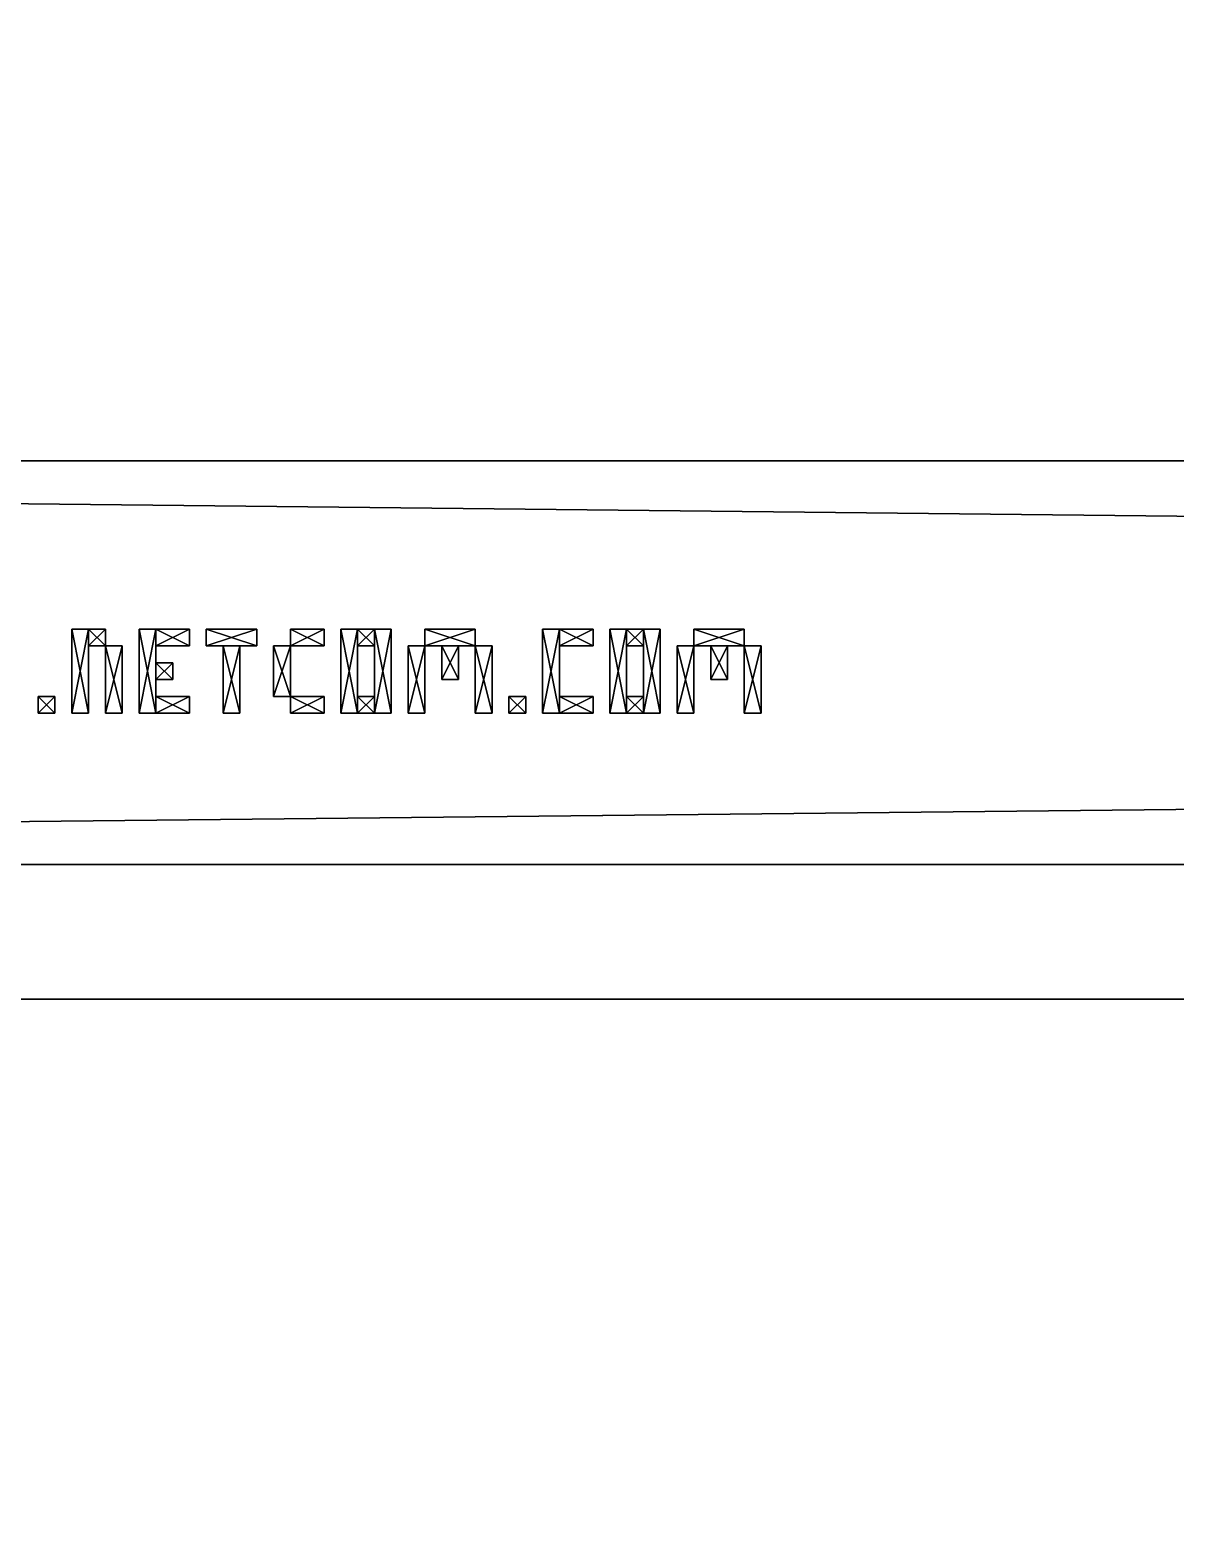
# Model space of a CAD drawing. Extents: x -6144 to 9632, y -5120 to 9632.
# Drawn here: x -1917.5 to -1849.4, y -3614.9 to -3526.4 of the extents above; entities that cross this region are included whole.
import ezdxf

# ---------------------------------------------------------------- set-up
doc = ezdxf.new("R2010")
doc.units = 0

msp = doc.modelspace()

# ---------------------------------------------------------------- meshes
at = {"layer": 'OBJECT001', "color": 50}
mesh = msp.add_polyface(dxfattribs=at)
corners = [(-2233, -1429, 4992), (-2233, -1429, -10688), (-2155, -1351, -10688), (-2155, -1351, 4992), (-2155, -3769, 4992), (-2155, -3769, -10688), (-2233, -3691, -10688), (-2233, -3691, 4992), (185, -3691, 4992), (185, -3691, -10688), (107, -3769, -10688), (107, -3769, 4992), (107, -1351, 4992), (107, -1351, -10688), (185, -1429, -10688), (185, -1429, 4992)]
mesh.append_faces([[corners[k] for k in face] for face in [(1, 3, 0), (5, 7, 4), (9, 11, 8), (13, 15, 12), (6, 0, 7), (14, 8, 15), (10, 4, 11), (2, 12, 3), (1, 13, 2), (11, 15, 8)]], dxfattribs={"vtx0": -1})
mesh.append_faces([[corners[k] for k in face] for face in [(1, 5, 10), (1, 10, 9), (1, 9, 14), (1, 14, 13), (11, 7, 0), (11, 0, 3), (11, 3, 12), (11, 12, 15)]], dxfattribs={"vtx0": -1, "vtx2": -1})
mesh.append_faces([[corners[k] for k in face] for face in [(1, 2, 3), (5, 6, 7), (9, 10, 11), (13, 14, 15), (6, 1, 0), (14, 9, 8), (10, 5, 4), (2, 13, 12), (1, 6, 5), (11, 4, 7)]], dxfattribs={"vtx2": -1})
at = {"layer": 'OBJECT1215', "color": 50}
mesh = msp.add_polyface(dxfattribs=at)
corners = [(-2160, -3576, 5120), (-2160, -3576, 5112), (-2160, -3552, 5112), (-2160, -3552, 5120), (112, -3552, 5120), (112, -3552, 5112), (112, -3576, 5112), (112, -3576, 5120)]
mesh.append_faces([[corners[k] for k in face] for face in [(1, 3, 0), (5, 7, 4), (6, 0, 7), (2, 4, 3), (1, 5, 2), (3, 7, 0)]], dxfattribs={"vtx0": -1})
mesh.append_faces([[corners[k] for k in face] for face in [(1, 2, 3), (5, 6, 7), (6, 1, 0), (2, 5, 4), (1, 6, 5), (3, 4, 7)]], dxfattribs={"vtx2": -1})
at = {"layer": 'OBJECT181', "color": 50}
mesh = msp.add_polyface(dxfattribs=at)
corners = [(-2304, -1280, -11360), (2304, -1280, -11360), (2304, -1280, -11328), (-2304, -1280, -11328), (-2304, -4224, -11360), (2304, -4224, -11360), (-2304, -4224, -11328), (2304, -4224, -11328)]
mesh.append_faces([[corners[k] for k in face] for face in [(1, 3, 0), (0, 5, 1), (3, 7, 6), (0, 6, 4), (1, 7, 2), (4, 7, 5)]], dxfattribs={"vtx0": -1})
mesh.append_faces([[corners[k] for k in face] for face in [(1, 2, 3), (0, 4, 5), (3, 2, 7), (0, 3, 6), (1, 5, 7), (4, 6, 7)]], dxfattribs={"vtx2": -1})
at = {"layer": 'OBJECT354', "color": 50}
mesh = msp.add_polyface(dxfattribs=at)
corners = [(-2155, -3691, 5104), (-2155, -3691, 4992), (-2155, -1429, 4992), (-2155, -1429, 5104), (107, -1429, 5104), (107, -1429, 4992), (107, -3691, 4992), (107, -3691, 5104)]
mesh.append_faces([[corners[k] for k in face] for face in [(1, 3, 0), (5, 7, 4), (6, 0, 7), (2, 4, 3), (1, 5, 2), (3, 7, 0)]], dxfattribs={"vtx0": -1})
mesh.append_faces([[corners[k] for k in face] for face in [(1, 2, 3), (5, 6, 7), (6, 1, 0), (2, 5, 4), (1, 6, 5), (3, 4, 7)]], dxfattribs={"vtx2": -1})
at = {"layer": 'OBJECT355', "color": 50}
mesh = msp.add_polyface(dxfattribs=at)
corners = [(-6144, -5120, 9664), (-6144, -5120, 9408), (-6144, 3840, 9408), (-6144, 3840, 9664), (2560, 3840, 9664), (2560, 3840, 9408), (2560, -5120, 9408), (2560, -5120, 9664)]
mesh.append_faces([[corners[k] for k in face] for face in [(1, 3, 0), (5, 7, 4), (6, 0, 7), (2, 4, 3), (1, 5, 2), (3, 7, 0)]], dxfattribs={"vtx0": -1})
mesh.append_faces([[corners[k] for k in face] for face in [(1, 2, 3), (5, 6, 7), (6, 1, 0), (2, 5, 4), (1, 6, 5), (3, 4, 7)]], dxfattribs={"vtx2": -1})
at = {"layer": 'OBJECT356', "color": 50}
mesh = msp.add_polyface(dxfattribs=at)
corners = [(2560, -5120, -11616), (-6144, -5120, -11616), (-6144, -5120, -11360), (2560, -5120, -11360), (-6144, 3840, -11616), (2560, 3840, -11616), (2560, 3840, -11360), (-6144, 3840, -11360)]
mesh.append_faces([[corners[k] for k in face] for face in [(1, 3, 0), (5, 7, 4), (4, 0, 5), (2, 6, 3), (1, 7, 2), (5, 3, 6)]], dxfattribs={"vtx0": -1})
mesh.append_faces([[corners[k] for k in face] for face in [(1, 2, 3), (5, 6, 7), (4, 1, 0), (2, 7, 6), (1, 4, 7), (5, 0, 3)]], dxfattribs={"vtx2": -1})
at = {"layer": 'OBJECT699', "color": 50}
mesh = msp.add_polyface(dxfattribs=at)
corners = [(-1917, -3567, 5106), (-1917, -3567, 5104), (-1917, -3566, 5104), (-1917, -3566, 5106), (-1916, -3566, 5106), (-1916, -3566, 5104), (-1916, -3567, 5104), (-1916, -3567, 5106)]
mesh.append_faces([[corners[k] for k in face] for face in [(1, 3, 0), (5, 7, 4), (6, 0, 7), (2, 4, 3), (1, 5, 2), (3, 7, 0)]], dxfattribs={"vtx0": -1})
mesh.append_faces([[corners[k] for k in face] for face in [(1, 2, 3), (5, 6, 7), (6, 1, 0), (2, 5, 4), (1, 6, 5), (3, 4, 7)]], dxfattribs={"vtx2": -1})
at = {"layer": 'OBJECT700', "color": 50}
mesh = msp.add_polyface(dxfattribs=at)
corners = [(-1915, -3567, 5106), (-1915, -3567, 5104), (-1915, -3562, 5104), (-1915, -3562, 5106), (-1914, -3562, 5106), (-1914, -3562, 5104), (-1914, -3567, 5104), (-1914, -3567, 5106)]
mesh.append_faces([[corners[k] for k in face] for face in [(1, 3, 0), (5, 7, 4), (6, 0, 7), (2, 4, 3), (1, 5, 2), (3, 7, 0)]], dxfattribs={"vtx0": -1})
mesh.append_faces([[corners[k] for k in face] for face in [(1, 2, 3), (5, 6, 7), (6, 1, 0), (2, 5, 4), (1, 6, 5), (3, 4, 7)]], dxfattribs={"vtx2": -1})
at = {"layer": 'OBJECT701', "color": 50}
mesh = msp.add_polyface(dxfattribs=at)
corners = [(-1913, -3563, 5104), (-1914, -3563, 5104), (-1914, -3563, 5106), (-1913, -3563, 5106), (-1914, -3562, 5104), (-1913, -3562, 5104), (-1913, -3562, 5106), (-1914, -3562, 5106)]
mesh.append_faces([[corners[k] for k in face] for face in [(1, 3, 0), (5, 7, 4), (4, 0, 5), (2, 6, 3), (1, 7, 2), (5, 3, 6)]], dxfattribs={"vtx0": -1})
mesh.append_faces([[corners[k] for k in face] for face in [(1, 2, 3), (5, 6, 7), (4, 1, 0), (2, 7, 6), (1, 4, 7), (5, 0, 3)]], dxfattribs={"vtx2": -1})
at = {"layer": 'OBJECT702', "color": 50}
mesh = msp.add_polyface(dxfattribs=at)
corners = [(-1913, -3567, 5106), (-1913, -3567, 5104), (-1913, -3563, 5104), (-1913, -3563, 5106), (-1912, -3563, 5106), (-1912, -3563, 5104), (-1912, -3567, 5104), (-1912, -3567, 5106)]
mesh.append_faces([[corners[k] for k in face] for face in [(1, 3, 0), (5, 7, 4), (6, 0, 7), (2, 4, 3), (1, 5, 2), (3, 7, 0)]], dxfattribs={"vtx0": -1})
mesh.append_faces([[corners[k] for k in face] for face in [(1, 2, 3), (5, 6, 7), (6, 1, 0), (2, 5, 4), (1, 6, 5), (3, 4, 7)]], dxfattribs={"vtx2": -1})
at = {"layer": 'OBJECT703', "color": 50}
mesh = msp.add_polyface(dxfattribs=at)
corners = [(-1911, -3567, 5106), (-1911, -3567, 5104), (-1911, -3562, 5104), (-1911, -3562, 5106), (-1910, -3562, 5106), (-1910, -3562, 5104), (-1910, -3567, 5104), (-1910, -3567, 5106)]
mesh.append_faces([[corners[k] for k in face] for face in [(1, 3, 0), (5, 7, 4), (6, 0, 7), (2, 4, 3), (1, 5, 2), (3, 7, 0)]], dxfattribs={"vtx0": -1})
mesh.append_faces([[corners[k] for k in face] for face in [(1, 2, 3), (5, 6, 7), (6, 1, 0), (2, 5, 4), (1, 6, 5), (3, 4, 7)]], dxfattribs={"vtx2": -1})
at = {"layer": 'OBJECT704', "color": 50}
mesh = msp.add_polyface(dxfattribs=at)
corners = [(-1910, -3565, 5106), (-1910, -3565, 5104), (-1910, -3564, 5104), (-1910, -3564, 5106), (-1909, -3564, 5106), (-1909, -3564, 5104), (-1909, -3565, 5104), (-1909, -3565, 5106)]
mesh.append_faces([[corners[k] for k in face] for face in [(1, 3, 0), (5, 7, 4), (6, 0, 7), (2, 4, 3), (1, 5, 2), (3, 7, 0)]], dxfattribs={"vtx0": -1})
mesh.append_faces([[corners[k] for k in face] for face in [(1, 2, 3), (5, 6, 7), (6, 1, 0), (2, 5, 4), (1, 6, 5), (3, 4, 7)]], dxfattribs={"vtx2": -1})
at = {"layer": 'OBJECT705', "color": 50}
mesh = msp.add_polyface(dxfattribs=at)
corners = [(-1910, -3567, 5106), (-1910, -3567, 5104), (-1910, -3566, 5104), (-1910, -3566, 5106), (-1908, -3566, 5106), (-1908, -3566, 5104), (-1908, -3567, 5104), (-1908, -3567, 5106)]
mesh.append_faces([[corners[k] for k in face] for face in [(1, 3, 0), (5, 7, 4), (6, 0, 7), (2, 4, 3), (1, 5, 2), (3, 7, 0)]], dxfattribs={"vtx0": -1})
mesh.append_faces([[corners[k] for k in face] for face in [(1, 2, 3), (5, 6, 7), (6, 1, 0), (2, 5, 4), (1, 6, 5), (3, 4, 7)]], dxfattribs={"vtx2": -1})
at = {"layer": 'OBJECT706', "color": 50}
mesh = msp.add_polyface(dxfattribs=at)
corners = [(-1910, -3562, 5104), (-1910, -3563, 5104), (-1908, -3563, 5104), (-1908, -3562, 5104), (-1910, -3563, 5106), (-1910, -3562, 5106), (-1908, -3562, 5106), (-1908, -3563, 5106)]
mesh.append_faces([[corners[k] for k in face] for face in [(1, 3, 0), (5, 7, 4), (0, 4, 1), (2, 6, 3), (1, 7, 2), (3, 5, 0)]], dxfattribs={"vtx0": -1})
mesh.append_faces([[corners[k] for k in face] for face in [(1, 2, 3), (5, 6, 7), (0, 5, 4), (2, 7, 6), (1, 4, 7), (3, 6, 5)]], dxfattribs={"vtx2": -1})
at = {"layer": 'OBJECT707', "color": 50}
mesh = msp.add_polyface(dxfattribs=at)
corners = [(-1907, -3563, 5106), (-1907, -3563, 5104), (-1907, -3562, 5104), (-1907, -3562, 5106), (-1904, -3562, 5106), (-1904, -3562, 5104), (-1904, -3563, 5104), (-1904, -3563, 5106)]
mesh.append_faces([[corners[k] for k in face] for face in [(1, 3, 0), (5, 7, 4), (6, 0, 7), (2, 4, 3), (1, 5, 2), (3, 7, 0)]], dxfattribs={"vtx0": -1})
mesh.append_faces([[corners[k] for k in face] for face in [(1, 2, 3), (5, 6, 7), (6, 1, 0), (2, 5, 4), (1, 6, 5), (3, 4, 7)]], dxfattribs={"vtx2": -1})
at = {"layer": 'OBJECT708', "color": 50}
mesh = msp.add_polyface(dxfattribs=at)
corners = [(-1906, -3567, 5106), (-1906, -3567, 5104), (-1906, -3563, 5104), (-1906, -3563, 5106), (-1905, -3563, 5106), (-1905, -3563, 5104), (-1905, -3567, 5104), (-1905, -3567, 5106)]
mesh.append_faces([[corners[k] for k in face] for face in [(1, 3, 0), (5, 7, 4), (6, 0, 7), (2, 4, 3), (1, 5, 2), (3, 7, 0)]], dxfattribs={"vtx0": -1})
mesh.append_faces([[corners[k] for k in face] for face in [(1, 2, 3), (5, 6, 7), (6, 1, 0), (2, 5, 4), (1, 6, 5), (3, 4, 7)]], dxfattribs={"vtx2": -1})
at = {"layer": 'OBJECT709', "color": 50}
mesh = msp.add_polyface(dxfattribs=at)
corners = [(-1900, -3567, 5104), (-1902, -3567, 5104), (-1902, -3567, 5106), (-1900, -3567, 5106), (-1902, -3566, 5104), (-1900, -3566, 5104), (-1900, -3566, 5106), (-1902, -3566, 5106)]
mesh.append_faces([[corners[k] for k in face] for face in [(1, 3, 0), (5, 7, 4), (4, 0, 5), (2, 6, 3), (1, 7, 2), (5, 3, 6)]], dxfattribs={"vtx0": -1})
mesh.append_faces([[corners[k] for k in face] for face in [(1, 2, 3), (5, 6, 7), (4, 1, 0), (2, 7, 6), (1, 4, 7), (5, 0, 3)]], dxfattribs={"vtx2": -1})
at = {"layer": 'OBJECT710', "color": 50}
mesh = msp.add_polyface(dxfattribs=at)
corners = [(-1903, -3566, 5106), (-1903, -3566, 5104), (-1903, -3563, 5104), (-1903, -3563, 5106), (-1902, -3563, 5106), (-1902, -3563, 5104), (-1902, -3566, 5104), (-1902, -3566, 5106)]
mesh.append_faces([[corners[k] for k in face] for face in [(1, 3, 0), (5, 7, 4), (6, 0, 7), (2, 4, 3), (1, 5, 2), (3, 7, 0)]], dxfattribs={"vtx0": -1})
mesh.append_faces([[corners[k] for k in face] for face in [(1, 2, 3), (5, 6, 7), (6, 1, 0), (2, 5, 4), (1, 6, 5), (3, 4, 7)]], dxfattribs={"vtx2": -1})
at = {"layer": 'OBJECT711', "color": 50}
mesh = msp.add_polyface(dxfattribs=at)
corners = [(-1902, -3563, 5106), (-1902, -3563, 5104), (-1902, -3562, 5104), (-1902, -3562, 5106), (-1900, -3562, 5106), (-1900, -3562, 5104), (-1900, -3563, 5104), (-1900, -3563, 5106)]
mesh.append_faces([[corners[k] for k in face] for face in [(1, 3, 0), (5, 7, 4), (6, 0, 7), (2, 4, 3), (1, 5, 2), (3, 7, 0)]], dxfattribs={"vtx0": -1})
mesh.append_faces([[corners[k] for k in face] for face in [(1, 2, 3), (5, 6, 7), (6, 1, 0), (2, 5, 4), (1, 6, 5), (3, 4, 7)]], dxfattribs={"vtx2": -1})
at = {"layer": 'OBJECT712', "color": 50}
mesh = msp.add_polyface(dxfattribs=at)
corners = [(-1898, -3563, 5106), (-1898, -3563, 5104), (-1898, -3562, 5104), (-1898, -3562, 5106), (-1897, -3562, 5106), (-1897, -3562, 5104), (-1897, -3563, 5104), (-1897, -3563, 5106)]
mesh.append_faces([[corners[k] for k in face] for face in [(1, 3, 0), (5, 7, 4), (6, 0, 7), (2, 4, 3), (1, 5, 2), (3, 7, 0)]], dxfattribs={"vtx0": -1})
mesh.append_faces([[corners[k] for k in face] for face in [(1, 2, 3), (5, 6, 7), (6, 1, 0), (2, 5, 4), (1, 6, 5), (3, 4, 7)]], dxfattribs={"vtx2": -1})
at = {"layer": 'OBJECT713', "color": 50}
mesh = msp.add_polyface(dxfattribs=at)
corners = [(-1899, -3567, 5106), (-1899, -3567, 5104), (-1899, -3562, 5104), (-1899, -3562, 5106), (-1898, -3562, 5106), (-1898, -3562, 5104), (-1898, -3567, 5104), (-1898, -3567, 5106)]
mesh.append_faces([[corners[k] for k in face] for face in [(1, 3, 0), (5, 7, 4), (6, 0, 7), (2, 4, 3), (1, 5, 2), (3, 7, 0)]], dxfattribs={"vtx0": -1})
mesh.append_faces([[corners[k] for k in face] for face in [(1, 2, 3), (5, 6, 7), (6, 1, 0), (2, 5, 4), (1, 6, 5), (3, 4, 7)]], dxfattribs={"vtx2": -1})
at = {"layer": 'OBJECT714', "color": 50}
mesh = msp.add_polyface(dxfattribs=at)
corners = [(-1897, -3562, 5104), (-1897, -3567, 5104), (-1896, -3567, 5104), (-1896, -3562, 5104), (-1897, -3567, 5106), (-1897, -3562, 5106), (-1896, -3562, 5106), (-1896, -3567, 5106)]
mesh.append_faces([[corners[k] for k in face] for face in [(1, 3, 0), (5, 7, 4), (0, 4, 1), (2, 6, 3), (1, 7, 2), (3, 5, 0)]], dxfattribs={"vtx0": -1})
mesh.append_faces([[corners[k] for k in face] for face in [(1, 2, 3), (5, 6, 7), (0, 5, 4), (2, 7, 6), (1, 4, 7), (3, 6, 5)]], dxfattribs={"vtx2": -1})
at = {"layer": 'OBJECT715', "color": 50}
mesh = msp.add_polyface(dxfattribs=at)
corners = [(-1898, -3567, 5106), (-1898, -3567, 5104), (-1898, -3566, 5104), (-1898, -3566, 5106), (-1897, -3566, 5106), (-1897, -3566, 5104), (-1897, -3567, 5104), (-1897, -3567, 5106)]
mesh.append_faces([[corners[k] for k in face] for face in [(1, 3, 0), (5, 7, 4), (6, 0, 7), (2, 4, 3), (1, 5, 2), (3, 7, 0)]], dxfattribs={"vtx0": -1})
mesh.append_faces([[corners[k] for k in face] for face in [(1, 2, 3), (5, 6, 7), (6, 1, 0), (2, 5, 4), (1, 6, 5), (3, 4, 7)]], dxfattribs={"vtx2": -1})
at = {"layer": 'OBJECT716', "color": 50}
mesh = msp.add_polyface(dxfattribs=at)
corners = [(-1889, -3567, 5106), (-1889, -3567, 5104), (-1889, -3566, 5104), (-1889, -3566, 5106), (-1888, -3566, 5106), (-1888, -3566, 5104), (-1888, -3567, 5104), (-1888, -3567, 5106)]
mesh.append_faces([[corners[k] for k in face] for face in [(1, 3, 0), (5, 7, 4), (6, 0, 7), (2, 4, 3), (1, 5, 2), (3, 7, 0)]], dxfattribs={"vtx0": -1})
mesh.append_faces([[corners[k] for k in face] for face in [(1, 2, 3), (5, 6, 7), (6, 1, 0), (2, 5, 4), (1, 6, 5), (3, 4, 7)]], dxfattribs={"vtx2": -1})
at = {"layer": 'OBJECT717', "color": 50}
mesh = msp.add_polyface(dxfattribs=at)
corners = [(-1886, -3567, 5104), (-1887, -3567, 5104), (-1887, -3567, 5106), (-1886, -3567, 5106), (-1887, -3562, 5104), (-1886, -3562, 5104), (-1886, -3562, 5106), (-1887, -3562, 5106)]
mesh.append_faces([[corners[k] for k in face] for face in [(1, 3, 0), (5, 7, 4), (4, 0, 5), (2, 6, 3), (1, 7, 2), (5, 3, 6)]], dxfattribs={"vtx0": -1})
mesh.append_faces([[corners[k] for k in face] for face in [(1, 2, 3), (5, 6, 7), (4, 1, 0), (2, 7, 6), (1, 4, 7), (5, 0, 3)]], dxfattribs={"vtx2": -1})
at = {"layer": 'OBJECT718', "color": 50}
mesh = msp.add_polyface(dxfattribs=at)
corners = [(-1886, -3567, 5106), (-1886, -3567, 5104), (-1886, -3566, 5104), (-1886, -3566, 5106), (-1884, -3566, 5106), (-1884, -3566, 5104), (-1884, -3567, 5104), (-1884, -3567, 5106)]
mesh.append_faces([[corners[k] for k in face] for face in [(1, 3, 0), (5, 7, 4), (6, 0, 7), (2, 4, 3), (1, 5, 2), (3, 7, 0)]], dxfattribs={"vtx0": -1})
mesh.append_faces([[corners[k] for k in face] for face in [(1, 2, 3), (5, 6, 7), (6, 1, 0), (2, 5, 4), (1, 6, 5), (3, 4, 7)]], dxfattribs={"vtx2": -1})
at = {"layer": 'OBJECT719', "color": 50}
mesh = msp.add_polyface(dxfattribs=at)
corners = [(-1886, -3563, 5106), (-1886, -3563, 5104), (-1886, -3562, 5104), (-1886, -3562, 5106), (-1884, -3562, 5106), (-1884, -3562, 5104), (-1884, -3563, 5104), (-1884, -3563, 5106)]
mesh.append_faces([[corners[k] for k in face] for face in [(1, 3, 0), (5, 7, 4), (6, 0, 7), (2, 4, 3), (1, 5, 2), (3, 7, 0)]], dxfattribs={"vtx0": -1})
mesh.append_faces([[corners[k] for k in face] for face in [(1, 2, 3), (5, 6, 7), (6, 1, 0), (2, 5, 4), (1, 6, 5), (3, 4, 7)]], dxfattribs={"vtx2": -1})
at = {"layer": 'OBJECT720', "color": 50}
mesh = msp.add_polyface(dxfattribs=at)
corners = [(-1882, -3563, 5106), (-1882, -3563, 5104), (-1882, -3562, 5104), (-1882, -3562, 5106), (-1881, -3562, 5106), (-1881, -3562, 5104), (-1881, -3563, 5104), (-1881, -3563, 5106)]
mesh.append_faces([[corners[k] for k in face] for face in [(1, 3, 0), (5, 7, 4), (6, 0, 7), (2, 4, 3), (1, 5, 2), (3, 7, 0)]], dxfattribs={"vtx0": -1})
mesh.append_faces([[corners[k] for k in face] for face in [(1, 2, 3), (5, 6, 7), (6, 1, 0), (2, 5, 4), (1, 6, 5), (3, 4, 7)]], dxfattribs={"vtx2": -1})
at = {"layer": 'OBJECT721', "color": 50}
mesh = msp.add_polyface(dxfattribs=at)
corners = [(-1881, -3567, 5106), (-1881, -3567, 5104), (-1881, -3562, 5104), (-1881, -3562, 5106), (-1880, -3562, 5106), (-1880, -3562, 5104), (-1880, -3567, 5104), (-1880, -3567, 5106)]
mesh.append_faces([[corners[k] for k in face] for face in [(1, 3, 0), (5, 7, 4), (6, 0, 7), (2, 4, 3), (1, 5, 2), (3, 7, 0)]], dxfattribs={"vtx0": -1})
mesh.append_faces([[corners[k] for k in face] for face in [(1, 2, 3), (5, 6, 7), (6, 1, 0), (2, 5, 4), (1, 6, 5), (3, 4, 7)]], dxfattribs={"vtx2": -1})
at = {"layer": 'OBJECT722', "color": 50}
mesh = msp.add_polyface(dxfattribs=at)
corners = [(-1883, -3562, 5104), (-1883, -3567, 5104), (-1882, -3567, 5104), (-1882, -3562, 5104), (-1883, -3567, 5106), (-1883, -3562, 5106), (-1882, -3562, 5106), (-1882, -3567, 5106)]
mesh.append_faces([[corners[k] for k in face] for face in [(1, 3, 0), (5, 7, 4), (0, 4, 1), (2, 6, 3), (1, 7, 2), (3, 5, 0)]], dxfattribs={"vtx0": -1})
mesh.append_faces([[corners[k] for k in face] for face in [(1, 2, 3), (5, 6, 7), (0, 5, 4), (2, 7, 6), (1, 4, 7), (3, 6, 5)]], dxfattribs={"vtx2": -1})
at = {"layer": 'OBJECT723', "color": 50}
mesh = msp.add_polyface(dxfattribs=at)
corners = [(-1882, -3567, 5106), (-1882, -3567, 5104), (-1882, -3566, 5104), (-1882, -3566, 5106), (-1881, -3566, 5106), (-1881, -3566, 5104), (-1881, -3567, 5104), (-1881, -3567, 5106)]
mesh.append_faces([[corners[k] for k in face] for face in [(1, 3, 0), (5, 7, 4), (6, 0, 7), (2, 4, 3), (1, 5, 2), (3, 7, 0)]], dxfattribs={"vtx0": -1})
mesh.append_faces([[corners[k] for k in face] for face in [(1, 2, 3), (5, 6, 7), (6, 1, 0), (2, 5, 4), (1, 6, 5), (3, 4, 7)]], dxfattribs={"vtx2": -1})
at = {"layer": 'OBJECT724', "color": 50}
mesh = msp.add_polyface(dxfattribs=at)
corners = [(-1894, -3563, 5106), (-1894, -3563, 5104), (-1894, -3562, 5104), (-1894, -3562, 5106), (-1891, -3562, 5106), (-1891, -3562, 5104), (-1891, -3563, 5104), (-1891, -3563, 5106)]
mesh.append_faces([[corners[k] for k in face] for face in [(1, 3, 0), (5, 7, 4), (6, 0, 7), (2, 4, 3), (1, 5, 2), (3, 7, 0)]], dxfattribs={"vtx0": -1})
mesh.append_faces([[corners[k] for k in face] for face in [(1, 2, 3), (5, 6, 7), (6, 1, 0), (2, 5, 4), (1, 6, 5), (3, 4, 7)]], dxfattribs={"vtx2": -1})
at = {"layer": 'OBJECT725', "color": 50}
mesh = msp.add_polyface(dxfattribs=at)
corners = [(-1894, -3567, 5104), (-1895, -3567, 5104), (-1895, -3567, 5106), (-1894, -3567, 5106), (-1895, -3563, 5104), (-1894, -3563, 5104), (-1894, -3563, 5106), (-1895, -3563, 5106)]
mesh.append_faces([[corners[k] for k in face] for face in [(1, 3, 0), (5, 7, 4), (4, 0, 5), (2, 6, 3), (1, 7, 2), (5, 3, 6)]], dxfattribs={"vtx0": -1})
mesh.append_faces([[corners[k] for k in face] for face in [(1, 2, 3), (5, 6, 7), (4, 1, 0), (2, 7, 6), (1, 4, 7), (5, 0, 3)]], dxfattribs={"vtx2": -1})
at = {"layer": 'OBJECT726', "color": 50}
mesh = msp.add_polyface(dxfattribs=at)
corners = [(-1893, -3565, 5106), (-1893, -3565, 5104), (-1893, -3563, 5104), (-1893, -3563, 5106), (-1892, -3563, 5106), (-1892, -3563, 5104), (-1892, -3565, 5104), (-1892, -3565, 5106)]
mesh.append_faces([[corners[k] for k in face] for face in [(1, 3, 0), (5, 7, 4), (6, 0, 7), (2, 4, 3), (1, 5, 2), (3, 7, 0)]], dxfattribs={"vtx0": -1})
mesh.append_faces([[corners[k] for k in face] for face in [(1, 2, 3), (5, 6, 7), (6, 1, 0), (2, 5, 4), (1, 6, 5), (3, 4, 7)]], dxfattribs={"vtx2": -1})
at = {"layer": 'OBJECT727', "color": 50}
mesh = msp.add_polyface(dxfattribs=at)
corners = [(-1891, -3567, 5106), (-1891, -3567, 5104), (-1891, -3563, 5104), (-1891, -3563, 5106), (-1890, -3563, 5106), (-1890, -3563, 5104), (-1890, -3567, 5104), (-1890, -3567, 5106)]
mesh.append_faces([[corners[k] for k in face] for face in [(1, 3, 0), (5, 7, 4), (6, 0, 7), (2, 4, 3), (1, 5, 2), (3, 7, 0)]], dxfattribs={"vtx0": -1})
mesh.append_faces([[corners[k] for k in face] for face in [(1, 2, 3), (5, 6, 7), (6, 1, 0), (2, 5, 4), (1, 6, 5), (3, 4, 7)]], dxfattribs={"vtx2": -1})
at = {"layer": 'OBJECT728', "color": 50}
mesh = msp.add_polyface(dxfattribs=at)
corners = [(-1878, -3563, 5106), (-1878, -3563, 5104), (-1878, -3562, 5104), (-1878, -3562, 5106), (-1875, -3562, 5106), (-1875, -3562, 5104), (-1875, -3563, 5104), (-1875, -3563, 5106)]
mesh.append_faces([[corners[k] for k in face] for face in [(1, 3, 0), (5, 7, 4), (6, 0, 7), (2, 4, 3), (1, 5, 2), (3, 7, 0)]], dxfattribs={"vtx0": -1})
mesh.append_faces([[corners[k] for k in face] for face in [(1, 2, 3), (5, 6, 7), (6, 1, 0), (2, 5, 4), (1, 6, 5), (3, 4, 7)]], dxfattribs={"vtx2": -1})
at = {"layer": 'OBJECT729', "color": 50}
mesh = msp.add_polyface(dxfattribs=at)
corners = [(-1877, -3565, 5106), (-1877, -3565, 5104), (-1877, -3563, 5104), (-1877, -3563, 5106), (-1876, -3563, 5106), (-1876, -3563, 5104), (-1876, -3565, 5104), (-1876, -3565, 5106)]
mesh.append_faces([[corners[k] for k in face] for face in [(1, 3, 0), (5, 7, 4), (6, 0, 7), (2, 4, 3), (1, 5, 2), (3, 7, 0)]], dxfattribs={"vtx0": -1})
mesh.append_faces([[corners[k] for k in face] for face in [(1, 2, 3), (5, 6, 7), (6, 1, 0), (2, 5, 4), (1, 6, 5), (3, 4, 7)]], dxfattribs={"vtx2": -1})
at = {"layer": 'OBJECT730', "color": 50}
mesh = msp.add_polyface(dxfattribs=at)
corners = [(-1879, -3563, 5104), (-1879, -3567, 5104), (-1878, -3567, 5104), (-1878, -3563, 5104), (-1879, -3567, 5106), (-1879, -3563, 5106), (-1878, -3563, 5106), (-1878, -3567, 5106)]
mesh.append_faces([[corners[k] for k in face] for face in [(1, 3, 0), (5, 7, 4), (0, 4, 1), (2, 6, 3), (1, 7, 2), (3, 5, 0)]], dxfattribs={"vtx0": -1})
mesh.append_faces([[corners[k] for k in face] for face in [(1, 2, 3), (5, 6, 7), (0, 5, 4), (2, 7, 6), (1, 4, 7), (3, 6, 5)]], dxfattribs={"vtx2": -1})
at = {"layer": 'OBJECT731', "color": 50}
mesh = msp.add_polyface(dxfattribs=at)
corners = [(-1875, -3567, 5106), (-1875, -3567, 5104), (-1875, -3563, 5104), (-1875, -3563, 5106), (-1874, -3563, 5106), (-1874, -3563, 5104), (-1874, -3567, 5104), (-1874, -3567, 5106)]
mesh.append_faces([[corners[k] for k in face] for face in [(1, 3, 0), (5, 7, 4), (6, 0, 7), (2, 4, 3), (1, 5, 2), (3, 7, 0)]], dxfattribs={"vtx0": -1})
mesh.append_faces([[corners[k] for k in face] for face in [(1, 2, 3), (5, 6, 7), (6, 1, 0), (2, 5, 4), (1, 6, 5), (3, 4, 7)]], dxfattribs={"vtx2": -1})
at = {"layer": 'OBJECT734', "color": 50}
mesh = msp.add_polyface(dxfattribs=at)
corners = [(-5888, -4864, -320), (-5888, -4864, -576), (-5888, 3584, -576), (-5888, 3584, -320), (2304, 3584, -320), (2304, 3584, -576), (2304, -4864, -576), (2304, -4864, -320)]
mesh.append_faces([[corners[k] for k in face] for face in [(1, 3, 0), (5, 7, 4), (6, 0, 7), (2, 4, 3), (1, 5, 2), (3, 7, 0)]], dxfattribs={"vtx0": -1})
mesh.append_faces([[corners[k] for k in face] for face in [(1, 2, 3), (5, 6, 7), (6, 1, 0), (2, 5, 4), (1, 6, 5), (3, 4, 7)]], dxfattribs={"vtx2": -1})
at = {"layer": 'OBJECT902', "color": 50}
mesh = msp.add_polyface(dxfattribs=at)
corners = [(-4608, -3584, -10496), (-4608, -3584, -11336), (-4608, 2816, -11336), (-4608, 2816, -10496), (256, 2816, -10496), (256, 2816, -11336), (256, -3584, -11336), (256, -3584, -10496)]
mesh.append_faces([[corners[k] for k in face] for face in [(1, 3, 0), (5, 7, 4), (6, 0, 7), (2, 4, 3), (1, 5, 2), (3, 7, 0)]], dxfattribs={"vtx0": -1})
mesh.append_faces([[corners[k] for k in face] for face in [(1, 2, 3), (5, 6, 7), (6, 1, 0), (2, 5, 4), (1, 6, 5), (3, 4, 7)]], dxfattribs={"vtx2": -1})

doc.saveas('drawing.dxf')
